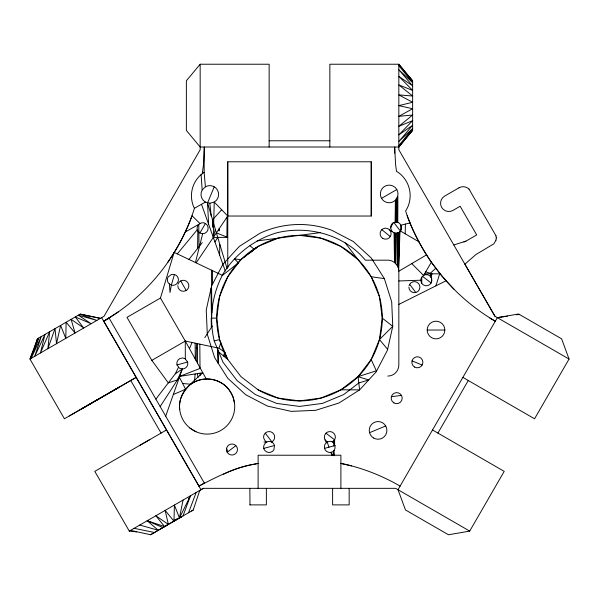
<?xml version="1.0" encoding="UTF-8"?>
<svg xmlns="http://www.w3.org/2000/svg" width="599" height="599" viewBox="0 0 599 599"><rect width="100%" height="100%" fill="white"/><g stroke="black" fill="none" stroke-linecap="round" stroke-linejoin="round"><path stroke-width="0.9" d="M227.598 237.354L213.311 237.421L214.24 202.073L209.822 203.256L205.405 202.073A8.828 8.828 0 0 1 202.177 190.01L205.405 186.783A8.828 8.828 0 0 1 217.467 190.01A8.828 8.828 0 0 1 214.24 202.073L227.755 216.029L371.245 216.029L371.245 161.79L227.755 161.79L227.755 216.029L196.128 262.856M371.245 216.029L371.245 161.79M397.451 232.989C390.219 235.13 387.785 222.708 395.482 222.214C401.862 221.241 403.891 231.558 397.451 232.989L397.354 265.701L398.462 268.359L398.837 271.22L398.837 365.031A11.037 11.037 0 0 1 387.8 376.075M401.382 228.825L401.39 226.534M334.616 444.188L334.631 439.838A5.518 5.518 0 0 0 329.854 431.557A5.518 5.518 0 0 0 325.07 439.838L326.313 442.773L325.07 444.188A5.518 5.518 0 0 0 328.424 452.275C339.056 454.334 335.762 436.124 326.313 442.773M197.348 373.619L198.014 377.363M197.408 362.979L197.513 343.646M421.748 283.222L421.786 277.165L423.598 275.42L431.377 262.205C420.663 246.339 411.565 229.252 405.635 211.005L407.552 207.553A28.61 28.61 0 0 0 398.365 172.497L396.501 171.351L395.572 164.515L394.696 147.01L394.696 153.239M397.511 222.326L397.706 196.24A8.828 8.828 0 0 0 388.407 185.158A8.828 8.828 0 0 0 381.174 197.685A8.828 8.828 0 0 0 395.422 200.201L397.706 196.24L397.811 222.484M196.472 343.429L196.158 360.725M226.894 237.069L227.118 216.973M197.58 248.518L197.827 230.997C194.974 226.347 200.822 220.634 205.412 223.457A5.518 5.518 0 0 1 202.657 233.752L195.439 262.527M394.943 233.033L394.516 262.459L397.354 265.701L397.1 233.033M395.1 222.259L395.422 200.201L395.482 222.214M400.828 230.42L400.911 225.172L410.135 222.918M396.171 233.161L395.602 263.41L395.52 233.108M396.381 222.184L396.823 198.374L397.017 222.274M405.216 233.812L405.396 224.071M219.601 255.032L219.811 244.399M179.715 409.499C177.499 393.056 192.264 382.581 202.814 372.765L179.715 376.367L160.165 406.564M130.507 530.385L150.626 534.742L168.356 524.395L165.129 510.4L173.965 521.16L174.406 505.039L179.438 518L190.475 495.762L188.475 498.84M398.739 269.775L399.93 231.558M399.698 231.738L398.462 268.359L398.425 232.584M430.666 276.798L430.816 273.825L430.524 276.603C433.272 279.456 431.587 284.682 427.806 285.573A5.541 5.541 0 0 1 422.452 284.136C420.67 282.346 420.273 279.224 421.786 277.165M213.034 221.533L212.69 227.193L212.51 219.751L221.675 209.755M496.279 237.975L495.994 240.117M211.2 215.962L211.237 215.445M205.405 186.783L204.132 172.295L204.304 147.01L203.495 164.53L202.267 173.71M194.525 380.709L195.139 373.963M219.286 228.563L218.979 230.982L218.949 229.073M345.166 242.82L371.185 276.731L379.452 296.692L382.274 318.114L379.459 339.543L371.185 359.505L358.037 376.651L340.891 389.807L320.929 398.073L299.5 400.896L278.078 398.08L258.117 389.807L240.97 376.651L227.815 359.512L219.548 339.551L216.726 318.121L219.541 296.7L227.815 276.738L240.963 259.592L258.109 246.436L278.078 238.162M179.438 518L183.054 500.053M211.559 286.03L206.251 309.885L207.299 334.302L214.629 357.618L227.74 378.239L245.747 394.763L267.409 406.062L291.264 411.371L315.68 410.322L338.997 402.992L359.617 389.882L376.142 371.874L387.441 350.205L392.749 326.35L391.701 301.941L384.371 278.625L371.26 258.004L353.253 241.479L331.584 230.181A93.616 93.616 0 0 0 260.003 233.243L239.383 246.361L222.858 264.361L211.559 286.03L211.896 312.828M213.311 237.421L215.333 229.267L207.539 202.956L214.24 186.783M174.444 274.462A5.533 5.533 0 0 1 178.21 281.32L176.727 283.769A5.533 5.533 0 0 1 171.351 285.087L168.903 283.597A5.533 5.533 0 0 1 168.169 276.903L171.584 274.394L174.444 274.462L171.351 285.087L170.011 292.522L169.39 283.986M165.698 416.155L182.313 368.999L179.55 368.258L176.982 364.911A5.518 5.518 0 0 1 185.076 358.704L187.644 362.051A5.518 5.518 0 0 1 182.313 368.999L177.446 379.878L168.319 382.888L151.832 360.366L126.995 317.35L160.457 298.04L174.129 252.381L222.446 275.39L238.484 262.826L234.523 259L240.963 259.592M220.791 342.561L219.047 348.221L224.812 352.257L225.336 355.881M430.988 277.21L432.044 273.825L425.702 271.841M435.9 285.858L439.666 273.825L424.534 273.825M204.132 172.295L201.099 174.594A28.16 28.16 0 0 0 193.297 205.846L194.42 208.287C188.558 227.59 179.071 245.642 167.795 262.325M34.884 346.784L37.46 338.779L80.333 314.026L100.415 318.361L80.049 314.19L96.836 320.428L78.327 315.186L91.138 323.715L75.279 316.946L83.718 328.005L71.116 319.349L75.07 332.999L66.115 322.232L65.793 338.353L60.626 325.407L56.516 343.706L55.018 328.641L47.875 348.7L49.672 331.726L40.447 352.983L44.962 334.452L34.749 356.278L41.196 336.623L31.17 358.344L38.636 338.098L29.95 359.048L64.43 418.761L119.411 387.051L109.864 392.592M34.884 347.195L37.744 338.615M191.53 511.029L193.2 510.063L199.752 490.409L203.368 488.342L395.632 488.335L469.713 531.103L504.208 471.361L432.515 429.97M496.002 240.117L493.853 243.83L475.92 254.545L464.891 264.174L494.969 316.279L569.05 359.048L534.555 418.791L462.87 377.4M37.46 338.779L29.95 359.048L104.031 316.279L200.163 149.765L200.163 64.228L269.146 64.228L269.146 147.01M183.002 515.949L190.475 495.762M188.535 512.751L196.173 492.475M224.812 352.257L223.434 355.881L226.31 355.881M189.494 348.663L192.017 342.478M409.087 285.656L409.649 284.33A5.518 5.518 0 0 1 418.656 283.612A5.518 5.518 0 0 1 416.253 292.327A5.518 5.518 0 0 1 408.885 287.086M155.86 399.114L175.282 373.821L178.412 367.382M390.533 227.912L393.026 223.06M202.657 233.752L199.894 233.011L205.412 223.457M569.05 359.048L561.607 338.817L518.599 313.988L497.357 317.657L398.021 489.712L405.463 509.936L448.479 534.772L469.713 531.103M437.914 433.084L468.268 380.515M214.944 241.989L217.744 237.421M204.791 337.641L212.256 326.118M173.965 521.16L174.968 519.618M175.687 520.284L176.795 518.779M271.534 442.01L271.909 441.86A5.518 5.518 0 0 0 273.526 433.721A5.518 5.518 0 0 0 265.245 433.174L264.369 434.32A5.249 5.249 0 0 0 263.845 438.505L265.245 440.984L266.765 442.01L263.942 442.01M332.25 442.01L334.631 439.838L325.953 433.174M188.94 259.434L202.267 242.588M398.837 147.01L412.636 130.223L398.837 145.594L412.636 128.515L398.837 141.461L412.636 125.251L398.837 134.887L412.636 120.646L398.837 126.314L412.636 115.015L398.837 116.333L412.636 108.748L398.837 105.619L412.636 102.264L398.837 94.904L412.636 96.012L398.837 84.923L412.636 90.412L398.837 76.35L412.636 85.844L398.837 69.776L412.636 82.632L398.837 65.635L412.636 80.985L412.636 130.253L398.837 147.01L200.163 147.01L186.364 130.432L186.364 80.798L200.163 64.228M177.319 253.894L197.326 229.664M430.314 273.286L435.9 268.12M254.605 249.124L248.233 254.021M249.199 253.28L258.109 246.436M257.211 247.132L254.298 249.379L250 245.762M235.871 445.611L227.193 452.275L226.639 448.082A5.518 5.518 0 0 1 234.733 444.735A5.518 5.518 0 0 1 235.871 453.413A5.518 5.518 0 0 1 227.193 452.275L226.609 448.314M244.107 257.181L246.661 255.226M175.282 373.821L182.313 368.999M118.475 311.772L103.702 321.229A202.095 202.095 0 0 0 192.054 215.767L199.894 223.457M69.229 415.991L136.138 377.392L200.972 489.705M398.837 271.22L426.675 254.807M204.304 483.011L199.01 486.089L103.799 321.176L109.108 318.129M100.295 398.095L81.172 409.124L136.138 377.392L101.643 317.657M381.533 198.374L396.823 189.539M151.832 360.366L185.286 341.056L218.747 348.154M459.029 187.794L444.69 196.068A8.281 8.281 0 0 0 441.658 207.374A8.281 8.281 0 0 0 452.964 210.406L460.144 206.266L476.699 234.943L465.962 241.135L453.802 244.969M165.264 430.674L166.485 429.97L94.792 471.361L129.287 531.096L136.722 531.912M129.287 531.096L199.752 490.409M200.178 490.177L203.361 488.342M163.714 527.075L162.434 527.816L167.218 525.061M178.764 518.412L181.564 516.787L150.626 534.742M165.234 526.199L193.2 510.063M140.196 445.147L149.78 439.659M185.323 231.97L198.778 224.333L198.995 246.728M194.42 208.287L205.405 202.073M198.92 486.148C217.766 476.205 237.339 466.366 258.716 463.386M398.837 304.404L446.203 280.706M173.321 394.531L185.623 389.223L179.273 377.056M463.858 242.018L465.962 241.135M459.029 187.794C462.188 185.937 466.464 186.491 469.024 189.104M369.531 432.68L385.711 425.979M179.715 376.367L200.343 368.295M340.891 389.807L359.617 389.882L358.037 376.651L376.329 370.803L371.185 359.505M358.037 376.651L368.714 379.968L358.794 382.978L343.646 394.591L322.352 403.419L299.5 406.421L276.648 403.419L255.354 394.591L237.062 380.56L223.03 362.275L214.21 340.981L219.548 339.551M176.982 364.911L187.644 362.051M263.815 448.374L274.477 445.521L273.93 449.707A5.518 5.518 0 0 1 265.245 450.852C260.655 446.652 266.667 438.82 271.909 442.167A5.518 5.518 0 0 1 274.477 445.521M324.523 448.374L335.185 445.514M497.357 317.657L507.443 316.175M516.608 314.834L519.363 314.43M257.113 240.925L320.458 232.584M391.357 396.703L401.465 395.37M398.837 280.968L420.827 280.22M269.146 140.78L329.854 140.78M216.726 318.121L211.2 318.129L211.342 327.526M427.177 330.027L444.84 330.027A8.828 8.828 0 0 1 431.594 337.671A8.828 8.828 0 0 1 431.594 322.382A8.828 8.828 0 0 1 444.84 330.027M249.858 488.335L249.978 504.89M249.858 504.897L266.368 504.89L266.368 488.335M182.635 383.487L190.826 384.244C203.001 375.131 222.192 378.403 230.121 391.499M225.074 354.069L225.591 354.136M299.5 235.347L320.922 238.162L340.883 246.429L358.037 259.592M371.185 276.731L384.371 278.625M134.086 528.318L154.482 532.511M340.891 463.506L351.598 465.895M162.883 527.562L147.212 520.748L158.293 530.31L139.784 525.031M147.212 520.748L164.568 526.581L155.852 515.754L168.356 524.395M215.348 229.657L216.389 232.861L227.762 237.421M412.052 360.86L422.16 365.046M325.07 439.838L327.466 442.01M392.12 231.558L389.62 229.889M489.892 318.129L495.298 321.221A203.51 203.51 0 0 1 407.125 215.685M419.083 241.891L400.379 230.989L393.91 222.611M189.868 428.015A27.591 27.591 0 0 0 234.411 410.697A27.591 27.591 0 0 0 197.146 380.777A27.591 27.591 0 0 0 189.868 428.015L196.03 431.752M422.452 276.296L431.168 282.99M382.274 318.114L392.749 326.35L379.459 339.543L387.396 349.09M199.894 233.011L197.827 230.997M381.818 229.657L390.293 236.575M218.792 352.04L227.815 359.512A82.782 82.782 0 0 1 285.124 236.605A82.782 82.782 0 0 1 381.024 332.497A82.782 82.782 0 0 1 258.109 389.814M411.76 263.605L423.598 275.42A5.541 5.541 0 0 1 429.139 275.42L430.524 276.603M453.84 289.085L442.032 276.132L431.377 262.205M409.035 77.001L412.636 81.015L398.837 64.228L329.854 64.228L329.854 147.01M196.158 347.368L197.483 348.932M412.636 80.985L398.837 64.228L398.837 149.765L494.969 316.279M469.017 189.104L496.002 235.834M265.245 433.174L271.909 441.86M409.649 284.33L415.788 292.469M180.696 280.924L186.192 290.455M160.457 298.04L185.286 341.056L206.326 379.115M108.958 317.867L204.431 483.236M130.739 380.507L161.086 433.084M230.248 391.731L232.861 396.501L234.576 403.494M223.562 474.176L223.569 474.191A108.516 108.516 0 0 1 256.215 463.948M328.986 447.176L327.091 441.86M330.88 452.327L332.071 455.577M225.306 271.018L201.481 204.289M227.096 268.681L216.389 232.861M331.434 452.215L332.445 455.502M495.994 235.834L496.286 237.975M214.21 340.981C208.834 318.301 211.964 294.491 223.03 273.975C235.265 254.141 254.32 239.518 276.648 232.839C308.29 225.029 344.358 234.793 365.383 260.183L387.8 260.183A11.037 11.037 0 0 1 392.023 261.022L394.516 262.459L394.067 232.771M209.822 203.256L211.088 214.959M333.448 451.084L333.868 455.659M201.099 174.594L202.177 190.01M207.539 202.956L208.609 224.251M217.602 349.157L218.126 363.114M333.89 445.866L333.755 440.984M334.047 450.448L334.242 455.809M218.029 350.198L218.365 363.496M210.99 288.576L211.44 316.294M211.507 320.472L211.619 327.099M211.484 270.171L211.634 285.88M199.819 344.14L200.014 367.704M200.066 373.199L200.081 375.386M195.139 343.145L195.267 359.108M431.437 278.086L431.452 282.316M397.856 232.824L397.998 266.989M185.286 341.056L185.323 358.891M227.77 267.805L227.755 161.79M212.473 270.643L212.495 284.233M349.165 488.335L349.165 504.89L332.61 504.89L332.61 488.335M340.891 488.335L340.891 455.225L258.109 455.225L258.109 488.335M340.809 463.304A200.081 200.081 0 0 1 400.102 486.111M178.03 284.203A5.518 5.518 0 0 1 186.214 281.088A5.518 5.518 0 0 1 187.098 289.804L185.93 290.642A5.518 5.518 0 0 1 177.798 285.626M382.701 238.372A5.518 5.518 0 0 0 391.117 233.835A5.518 5.518 0 0 0 382.986 228.818A5.518 5.518 0 0 0 382.701 238.372M414.62 367.067A5.518 5.518 0 0 0 422.901 362.29A5.518 5.518 0 0 0 414.62 357.506A5.518 5.518 0 0 0 414.62 367.067M373.649 438.041A8.828 8.828 0 0 0 386.894 430.396A8.828 8.828 0 0 0 373.649 422.744A8.828 8.828 0 0 0 373.649 438.041M393.925 402.91A5.518 5.518 0 0 0 402.206 398.133A5.518 5.518 0 0 0 393.925 393.356A5.518 5.518 0 0 0 393.925 402.91"/></g></svg>
